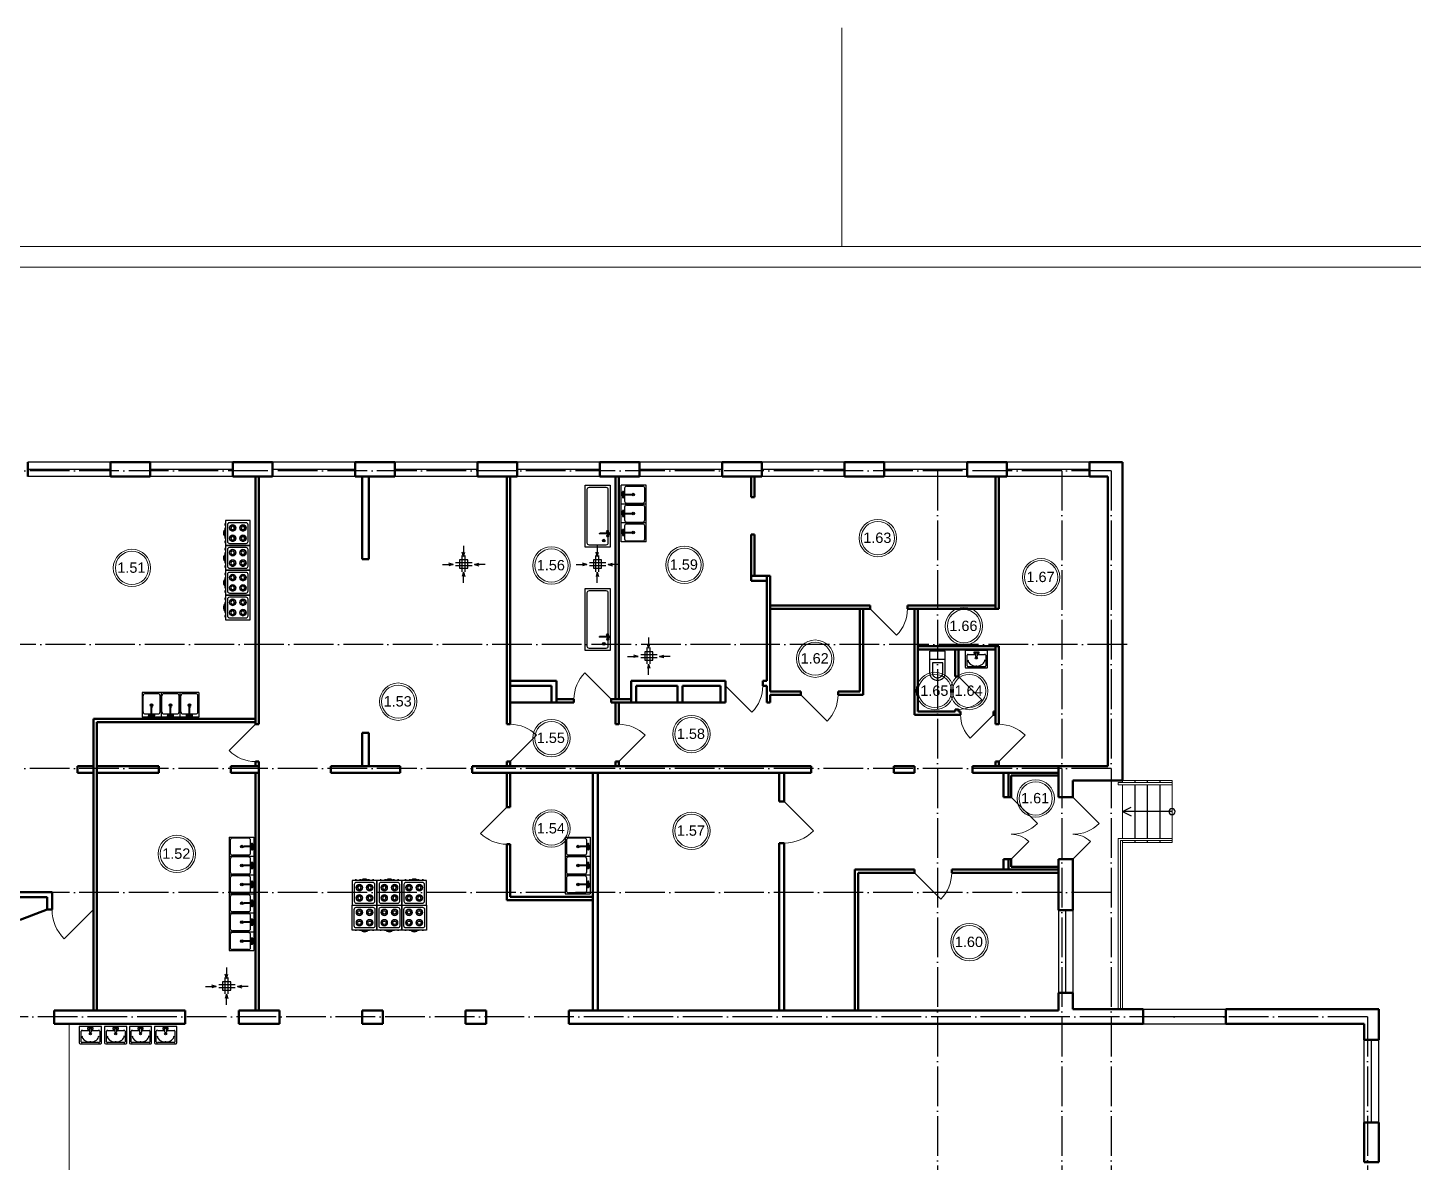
# Model space of a CAD drawing. Header units: millimetres. Extents: x 1982 to 10001982, y -1005230 to 4320529.
# Drawn here: x 2264955 to 2298470, y 1298010 to 1325444 of the extents above; entities that cross this region are included whole.
import ezdxf
from ezdxf.enums import TextEntityAlignment as Align

# ---------------------------------------------------------------- set-up
doc = ezdxf.new("R2010")
doc.units = ezdxf.units.MM
doc.linetypes.add('ACAD_ISO04W100', pattern=[30, 24, -3, 0, -3])
for name, color, linetype, lineweight in [('Level 50', 7, 'Continuous', 0), ('Двери', 250, 'Continuous', 5), ('Стены', 7, 'Continuous', 50)]:
    doc.layers.add(name, color=color, linetype=linetype, lineweight=lineweight)
for name, color, linetype in [('SANTEH', 7, 'Continuous'), ('Окна', 127, 'Continuous'), ('Оси', 30, 'Continuous'), ('размеры оси', 163, 'Continuous'), ('Сантехника', 7, 'Continuous')]:
    doc.layers.add(name, color=color, linetype=linetype)
doc.styles.add('Style-Arial', font='arial.ttf')

# ---------------------------------------------------------------- blocks, each defined once
blk = doc.blocks.new('Rac7')
at = {"color": 0}
for p, q in [((-39501, -24232), (-39501, -23830)), ((-39474, -23808), (-38988, -23808)), ((-39457, -23859), (-39457, -24115)), ((-39032, -23838), (-39430, -23838)), ((-39253, -24186), (-39253, -24094)), ((-39221, -23855), (-39241, -23855)), ((-39209, -24186), (-39209, -24094)), ((-39005, -24115), (-39005, -23859)), ((-39005, -23859), (-39005, -23859)), ((-38961, -23830), (-38961, -24232)), ((-38961, -24232), (-39501, -24232)), ((-39430, -24136), (-39253, -24136)), ((-39297, -24164), (-39253, -24164)), ((-39297, -24194), (-39297, -24164)), ((-39165, -24194), (-39297, -24194)), ((-39253, -24186), (-39209, -24186)), ((-39209, -24136), (-39032, -24136)), ((-39209, -24164), (-39165, -24164)), ((-39165, -24164), (-39165, -24194))]:
    blk.add_line(p, q, dxfattribs=at)
at = {"color": 0, "extrusion": (0, 0, -1)}
for centre, major_axis, start_param, end_param in [((-39474, -23830), (-27, 0), 0, 1.570796), ((-39430, -23859), (-27, 0), 0, 1.570796), ((-39430, -24115), (-27, 0), -1.570796, 0), ((-39241, -24007), (-194, 0), 0, 1.570796), ((-39231, -24104), (-25.3, 0), 0.552816, 2.588777), ((-39221, -24007), (-194, 0), 1.570796, 3.141593), ((-39032, -23859), (-27, 0), 1.570796, 3.141593), ((-39032, -24115), (-27, 0), -3.141593, -1.570796), ((-38988, -23830), (-27, 0), 1.570796, 3.141593)]:
    blk.add_ellipse(centre, major_axis=major_axis, ratio=0.785714, start_param=start_param, end_param=end_param, dxfattribs=at)
blk.add_ellipse((-39231, -24048), major_axis=(-27.9, 0), ratio=0.785714, dxfattribs=at)
blk = doc.blocks.new('WC With Cistern_103')
at = {"layer": 'SANTEH', "linetype": 'Continuous'}
for p, q in [((0, 170), (0, 700)), ((370, 700), (0, 700)), ((370, 170), (370, 700)), ((370, 500), (0, 500)), ((60, 425), (60, 170)), ((310, 425), (60, 425)), ((310, 170), (310, 425))]:
    blk.add_line(p, q, dxfattribs=at)
for points in [[(0, 170), (1, 151), (4, 133), (10, 115), (17, 97), (27, 81), (38, 66), (51, 52), (65, 40)], [(60, 170), (61, 158), (63, 146), (66, 135), (71, 124), (77, 114), (84, 104), (92, 96), (101, 88)], [(65, 40), (92, 23), (122, 10), (153, 3), (185, 0), (217, 3), (248, 10), (278, 23), (305, 40)], [(101, 88), (120, 76), (141, 67), (163, 62), (185, 60), (207, 62), (229, 67), (250, 76), (269, 88)], [(269, 88), (278, 96), (286, 104), (293, 114), (299, 124), (304, 135), (307, 146), (309, 158), (310, 170)], [(305, 40), (319, 52), (332, 66), (343, 81), (353, 97), (360, 115), (366, 133), (369, 151), (370, 170)]]:
    blk.add_lwpolyline(points, dxfattribs=at)
blk = doc.blocks.new('*U49')
at = {"color": 7, "linetype": 'Continuous', "lineweight": 0}
blk.add_line((21.025, 29.7), (21.025, 34.988), dxfattribs=at)
at = {"color": 7, "linetype": 'Continuous', "lineweight": 0, "flags": 128}
blk.add_lwpolyline([(63.075, 29.7), (63.075, -29.7), (-63.075, -29.7), (-63.075, 29.7), (63.075, 29.7)], close=True, dxfattribs=at)
at = {"layer": 'Level 50', "color": 7, "linetype": 'Continuous', "lineweight": 13}
blk.add_line((62.575, 29.2), (-61.075, 29.2), dxfattribs=at)
blk = doc.blocks.new('*U126')
at = {"layer": 'размеры оси', "color": 7}
for p, q in [((228, 300), (-229, 300)), ((-229, 300), (-229, -300)), ((-206, -170), (-206, 220)), ((156, 270), (-156, 270)), ((0, -39), (0, 24)), ((206, -170), (206, 220)), ((228, 300), (228, -300)), ((228, -300), (-229, -300)), ((-156, -220), (-8, -220)), ((-74, -251), (-75, -257)), ((-75, -257), (-74, -261)), ((-73, -245), (-74, -251)), ((-74, -261), (-74, -264)), ((-74, -264), (-72, -266)), ((-71, -270), (-74, -264)), ((-71, -239), (-73, -245)), ((-72, -266), (-70, -265)), ((-69, -234), (-71, -239)), ((-71, -270), (-69, -272)), ((-70, -265), (-67, -263)), ((-66, -230), (-69, -234)), ((-69, -272), (-66, -271)), ((-29, -272), (-69, -272)), ((-67, -263), (-65, -259)), ((-64, -228), (-66, -230)), ((-66, -271), (-63, -268)), ((-65, -259), (-63, -254)), ((-58, -224), (-64, -228)), ((-62, -227), (-64, -228)), ((-63, -254), (-61, -248)), ((-63, -268), (-60, -264)), ((-60, -229), (-62, -227)), ((-61, -248), (-60, -242)), ((-59, -232), (-60, -229)), ((-60, -242), (-59, -236)), ((-60, -264), (-57, -257)), ((-56, -224), (-58, -224)), ((-57, -257), (-55, -250)), ((-54, -225), (-56, -224)), ((-22, -243), (-56, -224)), ((-55, -250), (-53, -242)), ((-53, -229), (-54, -225)), ((-52, -235), (-53, -229)), ((-53, -242), (-52, -235)), ((-29, -272), (-28, -272)), ((-28, -272), (-26, -270)), ((-27, -271), (-26, -273)), ((-26, -270), (-24, -267)), ((-18, -272), (-26, -270)), ((-26, -273), (-22, -281)), ((-24, -267), (-22, -263)), ((23, -8), (-23, -8)), ((-20, -244), (-22, -243)), ((-22, -263), (-21, -259)), ((-22, -281), (-16, -287)), ((-21, -259), (-20, -254)), ((-16, -242), (-20, -246)), ((-20, -247), (-20, -244)), ((-12, -249), (-20, -247)), ((-20, -250), (-20, -247)), ((-20, -254), (-20, -250)), ((-8, -238), (-16, -242)), ((-16, -287), (-8, -291)), ((-12, -256), (-15, -265)), ((-15, -265), (-12, -273)), ((-8, -253), (-12, -256)), ((-12, -273), (-4, -279)), ((-10, -64), (-8, -59)), ((-8, -70), (-10, -64)), ((-8, -260), (-10, -265)), ((-10, -265), (-8, -270)), ((-8, -59), (-7, -54)), ((-8, -59), (-3, -55)), ((-8, -64), (-7, -60)), ((-8, -265), (-8, -64)), ((-8, -238), (-8, -238)), ((-8, -265), (-7, -270)), ((-8, -270), (-3, -274)), ((-8, -291), (0, -293)), ((-7, -54), (-2, -51)), ((-7, -60), (-2, -57)), ((-7, -270), (-2, -273)), ((-4, -279), (5, -279)), ((-3, -55), (4, -55)), ((-3, -274), (3, -274)), ((-2, -51), (3, -51)), ((-2, -57), (3, -57)), ((-2, -273), (3, -273)), ((0, -293), (9, -291)), ((3, -51), (7, -54)), ((3, -57), (7, -60)), ((3, -274), (8, -270)), ((3, -273), (7, -270)), ((4, -55), (9, -59)), ((5, -279), (12, -273)), ((9, -59), (7, -54)), ((7, -60), (9, -64)), ((7, -270), (9, -265)), ((8, -270), (10, -265)), ((9, -59), (11, -64)), ((9, -265), (9, -64)), ((11, -64), (9, -70)), ((9, -220), (156, -220)), ((17, -242), (9, -238)), ((9, -238), (9, -238)), ((12, -256), (9, -253)), ((10, -265), (9, -260)), ((9, -291), (17, -287)), ((15, -265), (12, -256)), ((12, -273), (15, -265)), ((13, -249), (20, -247)), ((21, -246), (17, -242)), ((17, -287), (23, -281)), ((19, -272), (26, -270)), ((21, -244), (20, -247)), ((20, -247), (20, -250)), ((20, -250), (21, -254)), ((22, -243), (21, -244)), ((21, -254), (22, -259)), ((22, -243), (56, -224)), ((22, -259), (23, -263)), ((23, -263), (25, -267)), ((23, -281), (27, -273)), ((25, -267), (27, -270)), ((27, -270), (28, -272)), ((27, -273), (27, -271)), ((28, -272), (30, -272)), ((30, -272), (69, -272)), ((54, -225), (53, -229)), ((53, -229), (53, -235)), ((53, -235), (54, -242)), ((56, -224), (54, -225)), ((54, -242), (55, -250)), ((55, -250), (58, -257)), ((59, -224), (56, -224)), ((58, -257), (61, -264)), ((59, -224), (64, -228)), ((60, -232), (59, -236)), ((59, -236), (60, -242)), ((61, -229), (60, -232)), ((60, -242), (61, -248)), ((62, -227), (61, -229)), ((61, -248), (63, -254)), ((61, -264), (64, -268)), ((64, -228), (62, -227)), ((63, -254), (66, -259)), ((67, -230), (64, -228)), ((64, -268), (67, -271)), ((66, -259), (68, -263)), ((69, -234), (67, -230)), ((67, -271), (69, -272)), ((68, -263), (70, -265)), ((71, -239), (69, -234)), ((69, -272), (71, -270)), ((70, -265), (73, -266)), ((73, -245), (71, -239)), ((71, -270), (74, -264)), ((75, -251), (73, -245)), ((73, -266), (74, -264)), ((74, -264), (75, -261)), ((75, -257), (75, -251)), ((75, -261), (75, -257))]:
    blk.add_line(p, q, dxfattribs=at)
for radius in [31.7, 22.6]:
    blk.add_circle((0, -8), radius, dxfattribs=at)
for centre, radius, start, end in [((-156, 220), 50, 90, 180), ((156, 220), 50, 360, 90), ((-156, -170), 50, 180, 270), ((-86, -234), 27.2, 355.1439, 4.8561), ((156, -170), 50, 270, 360)]:
    blk.add_arc(centre, radius, start, end, dxfattribs=at)
blk = doc.blocks.new('*U127')
at = {"layer": 'размеры оси', "color": 7}
for p, q in [((45, -419), (47, -415)), ((45, -425), (45, -419)), ((47, -429), (45, -425)), ((52, -413), (47, -415)), ((52, -430), (47, -429)), ((48, -419), (52, -413)), ((48, -425), (48, -419)), ((52, -430), (48, -425)), ((50, -419), (53, -415)), ((50, -425), (50, -419)), ((53, -429), (50, -425)), ((52, -413), (58, -411)), ((58, -432), (52, -430)), ((53, -415), (58, -413)), ((58, -430), (53, -429)), ((58, -411), (63, -413)), ((258, -413), (58, -413)), ((258, -430), (58, -430)), ((63, -430), (58, -432)), ((124, -590), (169, -590)), ((146, -558), (146, -622)), ((217, -363), (221, -358)), ((217, -363), (217, -366)), ((217, -366), (219, -368)), ((236, -400), (217, -366)), ((236, -444), (217, -478)), ((219, -476), (217, -478)), ((217, -478), (217, -481)), ((217, -481), (221, -486)), ((219, -368), (223, -369)), ((223, -475), (219, -476)), ((221, -358), (220, -360)), ((220, -360), (222, -362)), ((222, -482), (220, -484)), ((220, -484), (221, -486)), ((223, -356), (221, -358)), ((221, -486), (223, -488)), ((222, -362), (225, -363)), ((225, -481), (222, -482)), ((227, -353), (223, -356)), ((223, -369), (228, -369)), ((228, -475), (223, -475)), ((223, -488), (227, -491)), ((225, -363), (230, -363)), ((232, -351), (227, -353)), ((227, -491), (232, -493)), ((228, -369), (235, -369)), ((235, -475), (228, -475)), ((230, -363), (235, -362)), ((235, -482), (230, -481)), ((235, -405), (231, -413)), ((231, -413), (231, -413)), ((231, -430), (231, -431)), ((231, -431), (235, -438)), ((238, -349), (232, -351)), ((232, -493), (238, -495)), ((235, -362), (241, -361)), ((235, -369), (243, -367)), ((239, -402), (235, -405)), ((235, -438), (239, -442)), ((243, -477), (235, -475)), ((241, -483), (235, -482)), ((236, -400), (237, -401)), ((237, -443), (236, -444)), ((237, -401), (240, -402)), ((240, -442), (237, -443)), ((244, -348), (238, -349)), ((238, -495), (244, -496)), ((242, -409), (240, -402)), ((240, -402), (243, -402)), ((242, -434), (240, -442)), ((243, -442), (240, -442)), ((241, -361), (247, -359)), ((247, -485), (241, -483)), ((243, -367), (250, -365)), ((243, -402), (247, -402)), ((247, -442), (243, -442)), ((250, -479), (243, -477)), ((250, -347), (244, -348)), ((244, -496), (250, -497)), ((249, -410), (246, -413)), ((246, -430), (249, -434)), ((247, -359), (252, -357)), ((247, -402), (252, -401)), ((252, -443), (247, -442)), ((252, -487), (247, -485)), ((258, -407), (249, -410)), ((249, -434), (258, -437)), ((254, -347), (250, -347)), ((250, -365), (257, -362)), ((257, -482), (250, -479)), ((250, -497), (254, -497)), ((252, -357), (256, -354)), ((252, -401), (256, -399)), ((256, -445), (252, -443)), ((256, -490), (252, -487)), ((258, -412), (253, -413)), ((253, -430), (258, -432)), ((258, -348), (254, -347)), ((254, -497), (258, -496)), ((256, -354), (259, -352)), ((256, -399), (260, -398)), ((260, -446), (256, -445)), ((259, -492), (256, -490)), ((257, -362), (262, -359)), ((262, -485), (257, -482)), ((259, -350), (258, -348)), ((263, -351), (258, -348)), ((267, -410), (258, -407)), ((264, -414), (258, -412)), ((263, -415), (258, -413)), ((258, -430), (263, -429)), ((258, -432), (264, -430)), ((258, -437), (267, -434)), ((263, -493), (258, -496)), ((258, -496), (259, -494)), ((259, -352), (259, -350)), ((259, -494), (259, -492)), ((260, -398), (263, -396)), ((263, -448), (260, -446)), ((262, -359), (265, -356)), ((265, -488), (262, -485)), ((265, -353), (263, -351)), ((263, -396), (265, -394)), ((265, -403), (263, -396)), ((266, -419), (263, -415)), ((263, -429), (266, -425)), ((265, -441), (263, -448)), ((265, -450), (263, -448)), ((263, -493), (265, -491)), ((266, -395), (264, -395)), ((267, -419), (264, -414)), ((264, -430), (267, -425)), ((264, -449), (266, -449)), ((265, -356), (265, -353)), ((265, -392), (265, -353)), ((265, -394), (265, -392)), ((265, -452), (265, -450)), ((265, -452), (265, -491)), ((265, -491), (265, -488)), ((274, -399), (266, -395)), ((266, -425), (266, -419)), ((266, -449), (274, -445)), ((272, -417), (267, -410)), ((267, -425), (267, -419)), ((267, -434), (272, -427)), ((272, -427), (272, -417)), ((280, -405), (274, -399)), ((274, -445), (280, -438)), ((284, -413), (280, -405)), ((280, -438), (284, -431)), ((286, -422), (284, -413)), ((284, -431), (286, -422))]:
    blk.add_line(p, q, dxfattribs=at)
at = {"layer": 'размеры оси', "color": 7, "flags": 128}
for points in [[(-200, 700), (200, 700)], [(-250, -650), (-250, 650)], [(250, 650), (250, -650)], [(200, -700), (-200, -700)]]:
    blk.add_lwpolyline(points, dxfattribs=at)
at = {"layer": 'размеры оси', "color": 7}
for radius in [31.7, 22.6]:
    blk.add_circle((146, -590), radius, dxfattribs=at)
at = {"layer": 'размеры оси', "color": 7, "extrusion": (0, 0, -1)}
for centre, start, end in [((200, 650), 0, 90), ((-200, 650), 90, 180), ((200, -650), 270, 0), ((-200, -650), 180, 270)]:
    blk.add_arc(centre, 50, start, end, dxfattribs=at)
at = {"layer": 'размеры оси', "color": 7}
blk.add_arc((227, -508), 27.2, 85.1439, 94.8561, dxfattribs=at)
blk.add_3dface([(300, 750), (300, -750), (-300, -750), (-300, 750)], dxfattribs=at)
blk = doc.blocks.new('*U128')
at = {"layer": 'размеры оси', "color": 7}
for p, q in [((-6, 449), (-6, 191)), ((-259, -5), (-361, 25)), ((-196, 42), (203, 42)), ((-39, -186), (-39, 212)), ((-6, 191), (-36, 293)), ((-6, 191), (24, 293)), ((31, -186), (31, 212)), ((259, -5), (361, 25)), ((-517, -5), (-259, -5)), ((-259, -5), (-361, -35)), ((-196, -29), (203, -29)), ((-6, -191), (-36, -293)), ((-6, -449), (-6, -191)), ((-6, -191), (24, -293)), ((517, -5), (259, -5)), ((259, -5), (361, -35))]:
    blk.add_line(p, q, dxfattribs=at)
blk.add_3dface([(-102, -94), (98, -94), (98, 106), (-102, 106)], dxfattribs=at)
blk = doc.blocks.new('*U129')
at = {"layer": 'размеры оси', "color": 7}
for p, q in [((-300, 320), (-300, -280)), ((300, 320), (-300, 320)), ((-250, 220), (-250, -180)), ((200, 270), (-200, 270)), ((250, -180), (250, 220)), ((300, -280), (300, 320)), ((-300, -280), (300, -280)), ((-226, -280), (-226, -292)), ((-226, -292), (-195, -292)), ((-222, -292), (-222, -280)), ((-210, -292), (-210, -280)), ((-200, -230), (200, -230)), ((-199, -292), (-199, -280)), ((-195, -292), (-195, -280)), ((-121, -280), (-121, -292)), ((-121, -292), (-89, -292)), ((-116, -292), (-116, -280)), ((-105, -292), (-105, -280)), ((-94, -292), (-94, -280)), ((-89, -292), (-89, -280)), ((-77, -291), (-80, -280)), ((-60, -306), (-77, -291)), ((-63, -287), (-66, -280)), ((-47, -299), (-63, -287)), ((-33, -316), (-60, -306)), ((-25, -306), (-47, -299)), ((0, -320), (-33, -316)), ((0, -309), (-25, -306)), ((-16, -280), (-16, -292)), ((-16, -292), (16, -292)), ((-11, -292), (-11, -280)), ((0, -292), (0, -280)), ((25, -306), (0, -309)), ((33, -316), (0, -320)), ((11, -292), (11, -280)), ((16, -292), (16, -280)), ((47, -299), (25, -306)), ((60, -306), (33, -316)), ((63, -287), (47, -299)), ((77, -291), (60, -306)), ((66, -280), (63, -287)), ((77, -291), (80, -280)), ((89, -280), (89, -292)), ((89, -292), (121, -292)), ((94, -292), (94, -280)), ((105, -292), (105, -280)), ((116, -292), (116, -280)), ((121, -292), (121, -280)), ((195, -280), (195, -292)), ((195, -292), (226, -292)), ((199, -292), (199, -280)), ((211, -292), (211, -280)), ((222, -292), (222, -280)), ((226, -292), (226, -280))]:
    blk.add_line(p, q, dxfattribs=at)
for centre in [(-125, 145), (125, 145), (-125, -105), (125, -105)]:
    blk.add_circle(centre, 75, dxfattribs=at)
for centre, radius, start, end in [((-200, 220), 50, 90, 180), ((-125, 145), 73.8, 90, 270), ((-125, 145), 41.3, 90, 270), ((-125, 145), 73.8, 270, 90), ((-125, 145), 41.3, 270, 90), ((125, 145), 73.8, 90, 270), ((125, 145), 41.3, 90, 270), ((125, 145), 73.8, 270, 90), ((125, 145), 41.3, 270, 90), ((200, 220), 50, 0, 90), ((-200, -180), 50, 180, 270), ((-125, -105), 73.8, 90, 270), ((-125, -105), 41.3, 90, 270), ((-125, -105), 73.8, 270, 90), ((-125, -105), 41.3, 270, 90), ((125, -105), 73.8, 90, 270), ((125, -105), 41.3, 90, 270), ((125, -105), 73.8, 270, 90), ((125, -105), 41.3, 270, 90), ((200, -180), 50, 270, 0)]:
    blk.add_arc(centre, radius, start, end, dxfattribs=at)

msp = doc.modelspace()

# ---------------------------------------------------------------- linework, layer by layer
for p, q in [((2291735.446, 1307240.265), (2291735.446, 1307190.265)), ((2291735.446, 1307140.265), (2291735.446, 1305840.265)), ((2292035.446, 1307240.265), (2292035.446, 1307190.265)), ((2292035.446, 1307140.265), (2292035.446, 1305840.265)), ((2292335.446, 1307240.265), (2292335.446, 1307190.265)), ((2292335.446, 1307140.265), (2292335.446, 1305840.265)), ((2291435.446, 1306490.265), (2291645.464, 1306596.344)), ((2292635.446, 1306490.265), (2291435.446, 1306490.265)), ((2291435.446, 1306490.265), (2291645.464, 1306384.186)), ((2291735.446, 1305790.265), (2291735.446, 1305740.265)), ((2292035.446, 1305790.265), (2292035.446, 1305740.265)), ((2292335.446, 1305790.265), (2292335.446, 1305740.265)), ((2291435.446, 1301710.265), (2292335.446, 1301710.265))]:
    msp.add_line(p, q)
at = {"color": 7, "linetype": 'Continuous', "lineweight": 13}
for centre, radius in [((2285519.135, 1313103.359), 452.013), ((2285519.135, 1313103.359), 402.013), ((2267477.155, 1312381.009), 452.013), ((2267477.155, 1312381.009), 402.013), ((2277622.368, 1312440.43), 452.013), ((2277622.368, 1312440.43), 402.013), ((2280839.22, 1312455.161), 452.013), ((2280839.22, 1312455.161), 402.013), ((2289466.838, 1312156.718), 452.013), ((2289466.838, 1312156.718), 402.013), ((2287601.56, 1310973.386), 452.013), ((2287601.56, 1310973.386), 402.013), ((2284003.229, 1310187.635), 452.013), ((2284003.229, 1310187.635), 402.013), ((2286898.67, 1309406.088), 452.013), ((2286898.67, 1309406.088), 402.013), ((2287726.794, 1309406.088), 452.013), ((2287726.794, 1309406.088), 402.013), ((2273917.404, 1309148.131), 452.013), ((2273917.404, 1309148.131), 402.013), ((2281009.714, 1308364.005), 452.013), ((2281009.714, 1308364.005), 402.013), ((2277622.368, 1308265.685), 452.013), ((2277622.368, 1308265.685), 402.013), ((2289336.597, 1306807.916), 452.013), ((2289336.597, 1306807.916), 402.013), ((2277622.368, 1306078.127), 452.013), ((2277622.368, 1306078.127), 402.013), ((2281009.714, 1306023.021), 452.013), ((2281009.714, 1306023.021), 402.013), ((2268561.791, 1305465.232), 452.013), ((2268561.791, 1305465.232), 402.013), ((2287734.495, 1303332.953), 452.013), ((2287734.495, 1303332.953), 402.013)]:
    msp.add_circle(centre, radius, dxfattribs=at)
at = {"extrusion": (0, 0, -1)}
msp.add_circle((-2292635.446, 1306490.265), 73.64, dxfattribs=at)
at = {"layer": 'Двери'}
for p, q in [((2285335.446, 1311390.265), (2285971.842, 1310753.869)), ((2279069.058, 1309210.265), (2278432.662, 1309846.661)), ((2287465.446, 1309760.265), (2288031.132, 1309194.58)), ((2281835.446, 1309530.265), (2282471.842, 1308893.869)), ((2283655.446, 1309310.265), (2284291.842, 1308673.869)), ((2288319.058, 1308830.265), (2287753.372, 1308264.58)), ((2270465.446, 1308600.265), (2269829.05, 1307963.869)), ((2276625.446, 1307700.265), (2277261.842, 1308336.661)), ((2279255.446, 1307700.265), (2279891.842, 1308336.661)), ((2288445.446, 1307700.265), (2289081.842, 1308336.661)), ((2283255.446, 1306730.265), (2283962.553, 1306023.158)), ((2288745.446, 1306840.265), (2289381.842, 1306203.869)), ((2290235.446, 1306840.265), (2290871.842, 1306203.869)), ((2276545.446, 1306600.265), (2275909.05, 1305963.869)), ((2288745.446, 1305340.265), (2289169.71, 1305764.529)), ((2290235.446, 1305340.265), (2290659.71, 1305764.529)), ((2286405.446, 1305010.265), (2287041.842, 1304373.869)), ((2286405.446, 1305010.265), (2287041.842, 1304373.869)), ((2266545.446, 1304120.273), (2265838.339, 1303413.166)), ((2265955.446, 1297676.755), (2265955.446, 1301360.265))]:
    msp.add_line(p, q, dxfattribs=at)
for centre, radius, start, end in [((2285335.446, 1311390.265), 900, 315, 0), ((2279069.058, 1309210.265), 900, 135, 180), ((2281835.446, 1309530.265), 900, 315, 0), ((2283655.446, 1309310.265), 900, 315, 0), ((2287465.446, 1309760.265), 800, 270, 315), ((2288319.058, 1308830.265), 800, 180, 225), ((2276625.446, 1307700.265), 900, 45, 90), ((2279255.446, 1307700.265), 900, 45, 90), ((2288445.446, 1307700.265), 900, 45, 90), ((2270465.446, 1308600.265), 900, 225, 270), ((2288745.446, 1306840.265), 900, 270, 315), ((2290235.446, 1306840.265), 900, 270, 315), ((2276545.446, 1306600.265), 900, 225, 270), ((2283255.446, 1306730.265), 1000, 270, 315), ((2288745.446, 1305340.265), 600, 45, 90), ((2290235.446, 1305340.265), 600, 45, 90), ((2286405.446, 1305010.265), 900, 315, 0), ((2286405.446, 1305010.265), 900, 315, 0), ((2266545.446, 1304120.273), 1000, 180, 225)]:
    msp.add_arc(centre, radius, start, end, dxfattribs=at)
at = {"layer": 'Окна'}
for p, q in [((2266955.446, 1314940.265), (2264955.446, 1314940.265)), ((2269915.446, 1314940.265), (2267915.446, 1314940.265)), ((2272875.446, 1314940.265), (2270875.446, 1314940.265)), ((2275835.446, 1314940.265), (2273835.446, 1314940.265)), ((2278795.446, 1314940.265), (2276795.446, 1314940.265)), ((2281755.446, 1314940.265), (2279755.446, 1314940.265)), ((2284715.446, 1314940.265), (2282715.446, 1314940.265)), ((2287675.446, 1314940.265), (2285675.446, 1314940.265)), ((2290635.446, 1314940.265), (2288635.446, 1314940.265)), ((2266955.446, 1314765.265), (2264955.446, 1314765.265)), ((2266955.446, 1314590.265), (2264955.446, 1314590.265)), ((2269915.446, 1314765.265), (2267915.446, 1314765.265)), ((2269915.446, 1314590.265), (2267915.446, 1314590.265)), ((2272875.446, 1314765.265), (2270875.446, 1314765.265)), ((2272875.446, 1314590.265), (2270875.446, 1314590.265)), ((2275835.446, 1314765.265), (2273835.446, 1314765.265)), ((2275835.446, 1314590.265), (2273835.446, 1314590.265)), ((2278795.446, 1314765.265), (2276795.446, 1314765.265)), ((2278795.446, 1314590.265), (2276795.446, 1314590.265)), ((2281755.446, 1314765.265), (2279755.446, 1314765.265)), ((2281755.446, 1314590.265), (2279755.446, 1314590.265)), ((2284715.446, 1314765.265), (2282715.446, 1314765.265)), ((2284715.446, 1314590.265), (2282715.446, 1314590.265)), ((2287675.446, 1314765.265), (2285675.446, 1314765.265)), ((2287675.446, 1314590.265), (2285675.446, 1314590.265)), ((2290635.446, 1314765.265), (2288635.446, 1314765.265)), ((2290635.446, 1314590.265), (2288635.446, 1314590.265)), ((2289885.446, 1304840.265), (2289885.446, 1305340.265)), ((2290235.446, 1304840.265), (2290235.446, 1305340.265)), ((2289885.446, 1304110.265), (2289885.446, 1302110.265)), ((2290060.446, 1304110.265), (2290060.446, 1302110.265)), ((2290235.446, 1304110.265), (2290235.446, 1302110.265)), ((2291935.446, 1301710.265), (2293935.446, 1301710.265)), ((2291935.446, 1301535.265), (2293935.446, 1301535.265)), ((2291935.446, 1301360.265), (2293935.446, 1301360.265)), ((2297285.446, 1298970.265), (2297285.446, 1300970.265)), ((2297460.446, 1298970.265), (2297460.446, 1300970.265)), ((2297635.446, 1298970.265), (2297635.446, 1300970.265))]:
    msp.add_line(p, q, dxfattribs=at)
at = {"layer": 'Оси', "linetype": 'ACAD_ISO04W100', "ltscale": 40}
for p, q in [((2291165.446, 1314730.265), (2206815.749, 1314730.265)), ((2286965.446, 1314730.265), (2286965.446, 1270708.888)), ((2289965.446, 1314730.265), (2289965.446, 1270708.888)), ((2291165.446, 1314730.265), (2291165.446, 1270708.888)), ((2291551.346, 1310530.265), (2206815.749, 1310530.265)), ((2291165.446, 1307530.265), (2206815.749, 1307530.265)), ((2291165.446, 1304530.265), (2206815.749, 1304530.265)), ((2297365.446, 1301530.265), (2206815.749, 1301530.265)), ((2297365.446, 1301530.265), (2297365.446, 1270708.888))]:
    msp.add_line(p, q, dxfattribs=at)
at = {"layer": 'размеры оси', "color": 7, "lineweight": 13}
for p, q in [((2291335.446, 1307190.265), (2292635.446, 1307190.265)), ((2291335.446, 1307140.265), (2291335.446, 1307190.265)), ((2291335.446, 1307140.265), (2292635.446, 1307140.265)), ((2291435.446, 1307240.265), (2292635.446, 1307240.265)), ((2291435.446, 1307240.265), (2291435.446, 1307190.265)), ((2291435.446, 1307140.265), (2291435.446, 1305840.265)), ((2292635.446, 1307240.265), (2292635.446, 1305740.265)), ((2291335.446, 1305840.265), (2292635.446, 1305840.265)), ((2291335.446, 1305840.265), (2291335.446, 1301710.265)), ((2291385.446, 1305790.265), (2292635.446, 1305790.265)), ((2291385.446, 1305790.265), (2291385.446, 1301710.265)), ((2291435.446, 1305790.265), (2291435.446, 1301710.265)), ((2291435.446, 1305740.265), (2292635.446, 1305740.265))]:
    msp.add_line(p, q, dxfattribs=at)
at = {"layer": 'Стены'}
for p, q in [((2264955.446, 1314590.265), (2264955.446, 1314940.265)), ((2267915.446, 1314940.265), (2266955.446, 1314940.265)), ((2266955.446, 1314590.265), (2266955.446, 1314940.265)), ((2267915.446, 1314590.265), (2267915.446, 1314940.265)), ((2270875.446, 1314940.265), (2269915.446, 1314940.265)), ((2269915.446, 1314590.265), (2269915.446, 1314940.265)), ((2270875.446, 1314590.265), (2270875.446, 1314940.265)), ((2273835.446, 1314940.265), (2272875.446, 1314940.265)), ((2272875.446, 1314590.265), (2272875.446, 1314940.265)), ((2273835.446, 1314590.265), (2273835.446, 1314940.265)), ((2276795.446, 1314940.265), (2275835.446, 1314940.265)), ((2275835.446, 1314590.265), (2275835.446, 1314940.265)), ((2276795.446, 1314590.265), (2276795.446, 1314940.265)), ((2279755.446, 1314940.265), (2278795.446, 1314940.265)), ((2278795.446, 1314590.265), (2278795.446, 1314940.265)), ((2279755.446, 1314590.265), (2279755.446, 1314940.265)), ((2282715.446, 1314940.265), (2281755.446, 1314940.265)), ((2281755.446, 1314590.265), (2281755.446, 1314940.265)), ((2282715.446, 1314590.265), (2282715.446, 1314940.265)), ((2285675.446, 1314940.265), (2284715.446, 1314940.265)), ((2284715.446, 1314590.265), (2284715.446, 1314940.265)), ((2285675.446, 1314590.265), (2285675.446, 1314940.265)), ((2288635.446, 1314940.265), (2287675.446, 1314940.265)), ((2287675.446, 1314590.265), (2287675.446, 1314940.265)), ((2288635.446, 1314590.265), (2288635.446, 1314940.265)), ((2291435.446, 1314940.265), (2290635.446, 1314940.265)), ((2290635.446, 1314590.265), (2290635.446, 1314940.265)), ((2291435.446, 1314940.265), (2291435.446, 1307240.265)), ((2267915.446, 1314590.265), (2266955.446, 1314590.265)), ((2270875.446, 1314590.265), (2269915.446, 1314590.265)), ((2270465.446, 1314590.265), (2270465.446, 1308600.265)), ((2270545.446, 1314590.265), (2270545.446, 1308600.265)), ((2273835.446, 1314590.265), (2272875.446, 1314590.265)), ((2273045.446, 1314590.265), (2273045.446, 1312590.265)), ((2273205.446, 1314590.265), (2273205.446, 1312590.265)), ((2276795.446, 1314590.265), (2275835.446, 1314590.265)), ((2276545.446, 1314590.265), (2276545.446, 1308600.265)), ((2276625.446, 1314590.265), (2276625.446, 1308600.265)), ((2279755.446, 1314590.265), (2278795.446, 1314590.265)), ((2279175.446, 1314590.265), (2279175.446, 1309210.265)), ((2279255.446, 1314590.265), (2279255.446, 1309210.265)), ((2282715.446, 1314590.265), (2281755.446, 1314590.265)), ((2282455.446, 1314590.265), (2282455.446, 1314090.265)), ((2282535.446, 1314590.265), (2282535.446, 1314090.265)), ((2285675.446, 1314590.265), (2284715.446, 1314590.265)), ((2288635.446, 1314590.265), (2287675.446, 1314590.265)), ((2288365.446, 1314590.265), (2288365.446, 1311390.265)), ((2288445.446, 1314590.265), (2288445.446, 1311390.265)), ((2291085.446, 1314590.265), (2290635.446, 1314590.265)), ((2291085.446, 1314590.265), (2291085.446, 1307590.265)), ((2282535.446, 1314090.265), (2282455.446, 1314090.265)), ((2282535.446, 1313190.265), (2282455.446, 1313190.265)), ((2282455.446, 1313190.265), (2282455.446, 1312070.265)), ((2282535.446, 1313190.265), (2282535.446, 1312190.265)), ((2273205.446, 1312590.265), (2273045.446, 1312590.265)), ((2282915.446, 1312190.265), (2282455.446, 1312190.265)), ((2282835.446, 1312190.265), (2282835.446, 1309650.265)), ((2282915.446, 1312190.265), (2282915.446, 1309390.265)), ((2282835.446, 1312070.265), (2282455.446, 1312070.265)), ((2285335.446, 1311470.265), (2282915.446, 1311470.265)), ((2285335.446, 1311390.265), (2285335.446, 1311470.265)), ((2288365.446, 1311470.265), (2286235.446, 1311470.265)), ((2286235.446, 1311390.265), (2286235.446, 1311470.265)), ((2285335.446, 1311390.265), (2282915.446, 1311390.265)), ((2285085.446, 1311390.265), (2285085.446, 1309390.265)), ((2285165.446, 1311390.265), (2285165.446, 1309310.265)), ((2288365.446, 1311390.265), (2286235.446, 1311390.265)), ((2286405.446, 1311390.265), (2286405.446, 1308830.265)), ((2286485.446, 1311390.265), (2286485.446, 1308910.265)), ((2288365.446, 1311390.265), (2288445.446, 1311390.265)), ((2288365.446, 1310490.265), (2286485.446, 1310490.265)), ((2288365.446, 1310490.265), (2288445.446, 1310490.265)), ((2288365.446, 1310490.265), (2288365.446, 1308600.265)), ((2288445.446, 1310490.265), (2288445.446, 1308600.265)), ((2288365.446, 1310410.265), (2286485.446, 1310410.265)), ((2287385.446, 1310410.265), (2287385.446, 1309760.265)), ((2287465.446, 1310410.265), (2287465.446, 1309760.265)), ((2287465.446, 1309760.265), (2287385.446, 1309760.265)), ((2277745.446, 1309650.265), (2276625.446, 1309650.265)), ((2277625.446, 1309530.265), (2276625.446, 1309530.265)), ((2277625.446, 1309530.265), (2277625.446, 1309130.265)), ((2277745.446, 1309650.265), (2277745.446, 1309130.265)), ((2281835.446, 1309650.265), (2279555.446, 1309650.265)), ((2279555.446, 1309130.265), (2279555.446, 1309650.265)), ((2280675.446, 1309530.265), (2279675.446, 1309530.265)), ((2279675.446, 1309130.265), (2279675.446, 1309530.265)), ((2280675.446, 1309530.265), (2280675.446, 1309130.265)), ((2280795.446, 1309530.265), (2280795.446, 1309130.265)), ((2281715.446, 1309530.265), (2280795.446, 1309530.265)), ((2281715.446, 1309530.265), (2281715.446, 1309130.265)), ((2281835.446, 1309650.265), (2281835.446, 1309530.265)), ((2281835.446, 1309530.265), (2281835.446, 1309130.265)), ((2282835.446, 1309650.265), (2282735.446, 1309650.265)), ((2282735.446, 1309650.265), (2282735.446, 1309530.265)), ((2282835.446, 1309530.265), (2282735.446, 1309530.265)), ((2282835.446, 1309530.265), (2282835.446, 1309130.265)), ((2278165.446, 1309130.265), (2276625.446, 1309130.265)), ((2278165.446, 1309210.265), (2277745.446, 1309210.265)), ((2278165.446, 1309210.265), (2278165.446, 1309130.265)), ((2279555.446, 1309210.265), (2279065.446, 1309210.265)), ((2279065.446, 1309210.265), (2279065.446, 1309130.265)), ((2279555.446, 1309130.265), (2279065.446, 1309130.265)), ((2279175.446, 1309130.265), (2279175.446, 1308600.265)), ((2279255.446, 1309130.265), (2279255.446, 1308600.265)), ((2281835.446, 1309130.265), (2279555.446, 1309130.265)), ((2282915.446, 1309130.265), (2282835.446, 1309130.265)), ((2283655.446, 1309390.265), (2282915.446, 1309390.265)), ((2282915.446, 1309310.265), (2282915.446, 1309130.265)), ((2283655.446, 1309310.265), (2282915.446, 1309310.265)), ((2283655.446, 1309390.265), (2283655.446, 1309310.265)), ((2285085.446, 1309390.265), (2284555.446, 1309390.265)), ((2284555.446, 1309390.265), (2284555.446, 1309310.265)), ((2285165.446, 1309310.265), (2284555.446, 1309310.265)), ((2287515.446, 1308830.265), (2286405.446, 1308830.265)), ((2287385.446, 1308910.265), (2286485.446, 1308910.265)), ((2287465.446, 1308960.265), (2287385.446, 1308960.265)), ((2287385.446, 1308960.265), (2287385.446, 1308910.265)), ((2287465.446, 1308960.265), (2287465.446, 1308910.265)), ((2287515.446, 1308910.265), (2287465.446, 1308910.265)), ((2287515.446, 1308910.265), (2287515.446, 1308830.265)), ((2288365.446, 1308910.265), (2288315.446, 1308910.265)), ((2288315.446, 1308910.265), (2288315.446, 1308830.265)), ((2288365.446, 1308830.265), (2288315.446, 1308830.265)), ((2270465.446, 1308730.265), (2266545.446, 1308730.265)), ((2266545.446, 1308730.265), (2266545.446, 1301680.265)), ((2270465.446, 1308650.265), (2266625.446, 1308650.265)), ((2266625.446, 1308650.265), (2266625.446, 1301680.265)), ((2270545.446, 1308600.265), (2270465.446, 1308600.265)), ((2276625.446, 1308600.265), (2276545.446, 1308600.265)), ((2279255.446, 1308600.265), (2279175.446, 1308600.265)), ((2288445.446, 1308600.265), (2288365.446, 1308600.265)), ((2273205.446, 1308390.265), (2273045.446, 1308390.265)), ((2273045.446, 1308390.265), (2273045.446, 1307590.265)), ((2273205.446, 1308390.265), (2273205.446, 1307590.265)), ((2266160.446, 1307590.265), (2266160.446, 1307430.265)), ((2266160.446, 1307590.265), (2266545.446, 1307590.265)), ((2266160.446, 1307430.265), (2266545.446, 1307430.265)), ((2266625.446, 1307590.265), (2268125.446, 1307590.265)), ((2266625.446, 1307430.265), (2268125.446, 1307430.265)), ((2268125.446, 1307590.265), (2268125.446, 1307430.265)), ((2269865.446, 1307590.265), (2270545.446, 1307590.265)), ((2269865.446, 1307590.265), (2269865.446, 1307430.265)), ((2269865.446, 1307430.265), (2270545.446, 1307430.265)), ((2270545.446, 1307700.265), (2270465.446, 1307700.265)), ((2270465.446, 1307700.265), (2270465.446, 1307590.265)), ((2270465.446, 1307430.265), (2270465.446, 1301680.265)), ((2270545.446, 1307700.265), (2270545.446, 1301680.265)), ((2272285.446, 1307590.265), (2272285.446, 1307430.265)), ((2272285.446, 1307590.265), (2273965.446, 1307590.265)), ((2272285.446, 1307430.265), (2273965.446, 1307430.265)), ((2273965.446, 1307590.265), (2273965.446, 1307430.265)), ((2275705.446, 1307590.265), (2275705.446, 1307430.265)), ((2275705.446, 1307590.265), (2283905.446, 1307590.265)), ((2275705.446, 1307430.265), (2283905.446, 1307430.265)), ((2276625.446, 1307700.265), (2276545.446, 1307700.265)), ((2276545.446, 1307700.265), (2276545.446, 1307590.265)), ((2276545.446, 1307430.265), (2276545.446, 1306600.265)), ((2276625.446, 1307700.265), (2276625.446, 1307590.265)), ((2276625.446, 1307430.265), (2276625.446, 1306600.265)), ((2278625.446, 1307430.265), (2278625.446, 1301680.265)), ((2278745.446, 1307430.265), (2278745.446, 1301680.265)), ((2279255.446, 1307700.265), (2279175.446, 1307700.265)), ((2279175.446, 1307700.265), (2279175.446, 1307590.265)), ((2279255.446, 1307700.265), (2279255.446, 1307590.265)), ((2283135.446, 1306730.265), (2283135.446, 1307430.265)), ((2283255.446, 1306730.265), (2283255.446, 1307430.265)), ((2283905.446, 1307590.265), (2283905.446, 1307430.265)), ((2285905.446, 1307590.265), (2285905.446, 1307430.265)), ((2285905.446, 1307590.265), (2286405.446, 1307590.265)), ((2285905.446, 1307430.265), (2286405.446, 1307430.265)), ((2286405.446, 1307590.265), (2286405.446, 1307430.265)), ((2287805.446, 1307590.265), (2287805.446, 1307430.265)), ((2287805.446, 1307590.265), (2291085.446, 1307590.265)), ((2287805.446, 1307430.265), (2289885.446, 1307430.265)), ((2288445.446, 1307700.265), (2288365.446, 1307700.265)), ((2288365.446, 1307700.265), (2288365.446, 1307590.265)), ((2288445.446, 1307700.265), (2288445.446, 1307590.265)), ((2288560.446, 1306840.265), (2288560.446, 1307430.265)), ((2288680.446, 1306840.265), (2288680.446, 1307430.265)), ((2289885.446, 1306840.265), (2289885.446, 1307590.265)), ((2288745.446, 1307365.265), (2289885.446, 1307365.265)), ((2288745.446, 1306840.265), (2288745.446, 1307365.265)), ((2291435.446, 1307240.265), (2290235.446, 1307240.265)), ((2290235.446, 1306840.265), (2290235.446, 1307240.265)), ((2283135.446, 1306730.265), (2283255.446, 1306730.265)), ((2288745.446, 1306840.265), (2288560.446, 1306840.265)), ((2289885.446, 1306840.265), (2290235.446, 1306840.265)), ((2276625.446, 1306600.265), (2276545.446, 1306600.265)), ((2283135.446, 1301680.265), (2283135.446, 1305730.265)), ((2283135.446, 1305730.265), (2283255.446, 1305730.265)), ((2283255.446, 1301680.265), (2283255.446, 1305730.265)), ((2276625.446, 1305700.265), (2276545.446, 1305700.265)), ((2276545.446, 1305700.265), (2276545.446, 1304350.265)), ((2276625.446, 1305700.265), (2276625.446, 1304430.265)), ((2284965.446, 1301680.265), (2284965.446, 1305090.265)), ((2284965.446, 1305090.265), (2286405.446, 1305090.265)), ((2286405.446, 1305090.265), (2286405.446, 1305010.265)), ((2287305.446, 1305090.265), (2287305.446, 1305010.265)), ((2287305.446, 1305090.265), (2289885.446, 1305090.265)), ((2288560.446, 1305090.265), (2288560.446, 1305340.265)), ((2288745.446, 1305340.265), (2288560.446, 1305340.265)), ((2288680.446, 1305090.265), (2288680.446, 1305340.265)), ((2288745.446, 1305155.265), (2288745.446, 1305340.265)), ((2288745.446, 1305155.265), (2289885.446, 1305155.265)), ((2289885.446, 1305340.265), (2290235.446, 1305340.265)), ((2289885.446, 1304110.265), (2289885.446, 1305340.265)), ((2290235.446, 1304110.265), (2290235.446, 1305340.265)), ((2285045.446, 1301680.265), (2285045.446, 1305010.265)), ((2285045.446, 1305010.265), (2286405.446, 1305010.265)), ((2287305.446, 1305010.265), (2289885.446, 1305010.265)), ((2264275.446, 1304540.265), (2265545.446, 1304540.265)), ((2264625.446, 1304420.265), (2265425.446, 1304420.265)), ((2265425.446, 1304420.265), (2265425.446, 1304120.265)), ((2265545.446, 1304540.265), (2265545.446, 1304120.265)), ((2276625.446, 1304430.265), (2278625.446, 1304430.265)), ((2265425.446, 1304120.265), (2264772.194, 1303868.747)), ((2265545.446, 1304120.265), (2265425.446, 1304120.265)), ((2276545.446, 1304350.265), (2278625.446, 1304350.265)), ((2289885.446, 1304110.265), (2290235.446, 1304110.265)), ((2289885.446, 1301680.265), (2289885.446, 1302110.265)), ((2289885.446, 1302110.265), (2290235.446, 1302110.265)), ((2290235.446, 1301710.265), (2290235.446, 1302110.265)), ((2291935.446, 1301710.265), (2290235.446, 1301710.265)), ((2291935.446, 1301710.265), (2291935.446, 1301360.265)), ((2293935.446, 1301710.265), (2293935.446, 1301360.265)), ((2297635.446, 1301710.265), (2293935.446, 1301710.265)), ((2297635.446, 1300970.265), (2297635.446, 1301710.265)), ((2265595.446, 1301360.265), (2265595.446, 1301680.265)), ((2265595.446, 1301680.265), (2268765.446, 1301680.265)), ((2268765.446, 1301680.265), (2268765.446, 1301360.265)), ((2270065.446, 1301680.265), (2270065.446, 1301360.265)), ((2270065.446, 1301680.265), (2271045.446, 1301680.265)), ((2271045.446, 1301680.265), (2271045.446, 1301360.265)), ((2273045.446, 1301680.265), (2273045.446, 1301360.265)), ((2273045.446, 1301680.265), (2273545.446, 1301680.265)), ((2273545.446, 1301680.265), (2273545.446, 1301360.265)), ((2275545.446, 1301680.265), (2275545.446, 1301360.265)), ((2275545.446, 1301680.265), (2276045.446, 1301680.265)), ((2276045.446, 1301680.265), (2276045.446, 1301360.265)), ((2278045.446, 1301680.265), (2278045.446, 1301360.265)), ((2278045.446, 1301680.265), (2289885.446, 1301680.265)), ((2265595.446, 1301360.265), (2268765.446, 1301360.265)), ((2270065.446, 1301360.265), (2271045.446, 1301360.265)), ((2273045.446, 1301360.265), (2273545.446, 1301360.265)), ((2275545.446, 1301360.265), (2276045.446, 1301360.265)), ((2278045.446, 1301360.265), (2291935.446, 1301360.265)), ((2291935.446, 1301360.265), (2290235.446, 1301360.265)), ((2297285.446, 1301360.265), (2293935.446, 1301360.265)), ((2293935.446, 1301360.265), (2297285.446, 1301360.265)), ((2297285.446, 1300970.265), (2297285.446, 1301360.265)), ((2297635.446, 1300970.265), (2297285.446, 1300970.265)), ((2297635.446, 1298970.265), (2297285.446, 1298970.265)), ((2297285.446, 1298010.265), (2297285.446, 1298970.265)), ((2297635.446, 1298010.265), (2297635.446, 1298970.265)), ((2297635.446, 1298010.265), (2297285.446, 1298010.265))]:
    msp.add_line(p, q, dxfattribs=at)

# ---------------------------------------------------------------- block references
at = {"layer": 'Level 50', "color": 7, "linetype": 'Continuous', "lineweight": 13, "xscale": 1000, "yscale": 1000, "zscale": 1000}
msp.add_blockref('*U49', (2263621.875, 1290456.185), dxfattribs=at)
at = {"layer": 'размеры оси', "color": 7}
for name, p in [('*U127', (2278741.35, 1313632.5)), ('*U128', (2275502.473, 1312469.36)), ('*U128', (2278738.788, 1312469.36)), ('*U127', (2278741.35, 1311134.75)), ('*U128', (2279980.63, 1310246.952)), ('*U126', (2267951.968, 1309070.75)), ('*U126', (2268408.959, 1309070.75)), ('*U126', (2268865.95, 1309070.75)), ('*U128', (2269770.7, 1302267))]:
    msp.add_blockref(name, p, dxfattribs=at)
for name, p, rotation in [('*U126', (2279612.116, 1314154.021), 270), ('*U126', (2279612.116, 1313697.03), 270), ('*U129', (2270015.552, 1313224.45), 269.9999999999999), ('*U126', (2279612.116, 1313240.039), 270), ('*U129', (2270015.552, 1312624.45), 269.9999999999999), ('*U129', (2270015.552, 1312024.45), 269.9999999999999), ('*U129', (2270015.552, 1311424.45), 269.9999999999999), ('*U126', (2270125.229, 1305643.136), 90), ('*U126', (2278257.68, 1305643.136), 90), ('*U126', (2270125.229, 1305186.145), 90), ('*U126', (2278257.68, 1305186.145), 90), ('*U126', (2270125.229, 1304729.154), 90), ('*U129', (2273103.738, 1304545.5), 179.9999999999999), ('*U129', (2273703.738, 1304545.5), 179.9999999999999), ('*U129', (2274303.738, 1304545.5), 179.9999999999999), ('*U126', (2278257.68, 1304729.154), 90), ('*U126', (2270125.229, 1304272.163), 90), ('*U126', (2270125.229, 1303815.172), 90), ('*U126', (2270125.229, 1303358.181), 90)]:
    msp.add_blockref(name, p, dxfattribs=dict(at, rotation=rotation))
at = {"layer": 'размеры оси', "color": 7, "lineweight": 0, "yscale": -1}
for p in [(2327133.393, 1286154.61), (2305701.721, 1277064.639), (2306315.352, 1277064.639), (2306914.578, 1277064.639), (2307521.02, 1277064.639)]:
    msp.add_blockref('Rac7', p, dxfattribs=at)
at = {"layer": 'размеры оси', "color": 7, "extrusion": (0, 0, -1), "rotation": 359.9999999999999}
for p in [(-2273103.738, 1303905.967), (-2273703.738, 1303905.967), (-2274303.738, 1303905.967)]:
    msp.add_blockref('*U129', p, dxfattribs=at)
at = {"layer": 'Сантехника', "color": 0, "lineweight": -2}
msp.add_blockref('WC With Cistern_103', (2286776.636, 1309665.59), dxfattribs=at)

# ---------------------------------------------------------------- texts
at = {"color": 7, "linetype": 'Continuous', "lineweight": 13, "style": 'Style-Arial'}
for s, p in [('1.63', (2285166.208, 1313236.109)), ('1.51', (2267124.228, 1312513.759)), ('1.56', (2277269.441, 1312573.18)), ('1.59', (2280486.293, 1312587.911)), ('1.67', (2289113.911, 1312289.468)), ('1.66', (2287248.633, 1311106.136)), ('1.62', (2283650.302, 1310320.385)), ('1.65', (2286545.743, 1309538.838)), ('1.64', (2287373.867, 1309538.838)), ('1.53', (2273564.477, 1309280.881)), ('1.58', (2280656.787, 1308496.754)), ('1.55', (2277269.441, 1308398.435)), ('1.61', (2288983.67, 1306940.666)), ('1.54', (2277269.441, 1306210.876)), ('1.57', (2280656.787, 1306155.771)), ('1.52', (2268208.864, 1305597.982)), ('1.60', (2287381.568, 1303465.702))]:
    msp.add_text(s, height=250, dxfattribs=at).set_placement(p, align=Align.TOP_LEFT)

doc.saveas('drawing.dxf')
